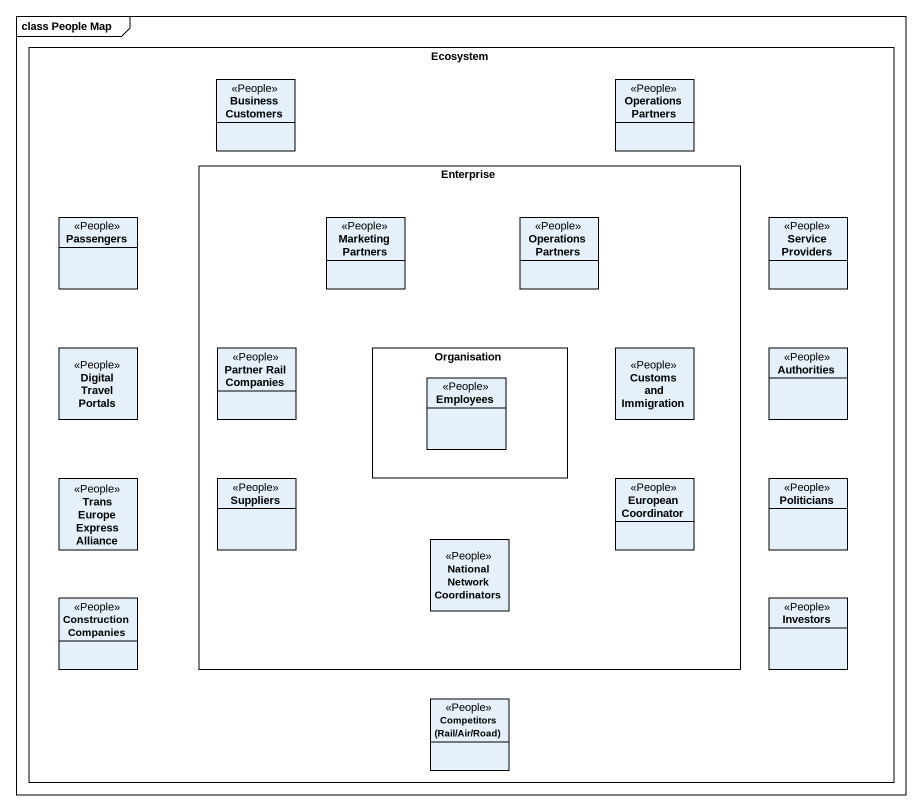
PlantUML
@startuml
mainframe class People Map
hide circle
hide empty members
rectangle Ecosystem {
  class "Business Customers" as Business_Customers <<People>>
  class "Operations Partners" as Operations_Partners <<People>>
  rectangle Enterprise {
    class "Marketing Partners" as Marketing_Partners <<People>>
    class "Operations Partners" as Operations_Partners_2 <<People>>
    class "Partner Rail Companies" as Partner_Rail_Companies <<People>>
    rectangle Organisation {
      class Employees <<People>>
    }
    class "Customs and Immigration" as Customs_and_Immigration <<People>>
    class Suppliers <<People>>
    class "European Coordinator" as European_Coordinator <<People>>
    class "National Network Coordinators" as National_Network <<People>>
  }
  class Passengers <<People>>
  class "Service Providers" as Service_Providers <<People>>
  class "Digital Travel Portals" as Digital_Travel_Portals <<People>>
  class Authorities <<People>>
  class "Trans Europe Express Alliance" as Trans_Europe_Express <<People>>
  class Politicians <<People>>
  class "Construction Companies" as Construction_Companies <<People>>
  class Investors <<People>>
  class "Competitors (Rail/Air/Road)" as Competitors_Rail_Air_Road <<People>>
}
@enduml
